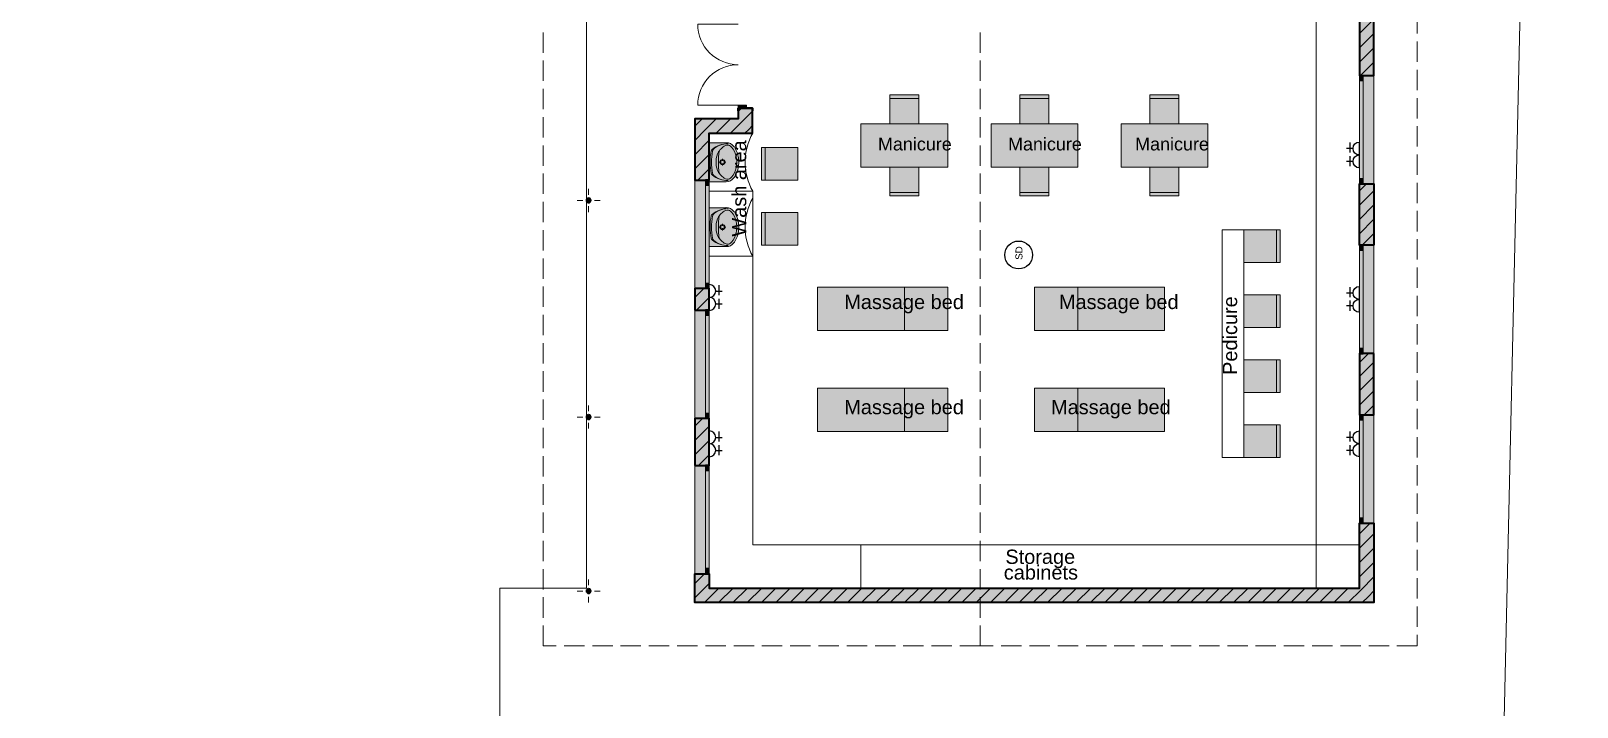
# Model space of a CAD drawing. Header units: millimetres. Extents: x -434067 to 834715, y -524312 to 693139.
# Drawn here: x 222497 to 243894, y 261823 to 271187 of the extents above; entities that cross this region are included whole.
import ezdxf

# ---------------------------------------------------------------- set-up
doc = ezdxf.new("R2010")
doc.units = ezdxf.units.MM
doc.layers.get('0').update_dxf_attribs({"color": 120})
for name, color, linetype in [('Labels', 7, 'Continuous'), ('lights', 1, 'Continuous'), ('PDF_2D Drafting - General', 7, 'Continuous')]:
    doc.layers.add(name, color=color, linetype=linetype)
for name, color, linetype, true_color in [('PDF_Geometry', 7, 'Continuous', 0xff6600), ('PDF_Interior$-$Furniture$', 7, 'Continuous', 0x6a6a6a), ('PDF_Shell - Roof', 7, 'Continuous', 0xbf8080), ('PDF_Structural - Bearing', 7, 'Continuous', 0xffffff)]:
    doc.layers.add(name, color=color, linetype=linetype, true_color=true_color)
doc.styles.add('PDF ArialMT', font='arial.ttf')
doc.styles.get("Standard").update_dxf_attribs({"font": 'arial.ttf'})

# ---------------------------------------------------------------- blocks, each defined once
blk = doc.blocks.new('SCKT')
at = {"layer": 'PDF_Geometry', "color": 1, "lineweight": 25}
for points in [[(-4, -604), (-4, 597)], [(298, 295), (594, 295)], [(446, 570), (446, 110)], [(298, -303), (594, -303)], [(399, -123), (399, -123)], [(446, -59), (446, -525)]]:
    blk.add_lwpolyline(points, dxfattribs=at)
blk.add_lwpolyline([(0, -598, 1), (0, 0, 1), (0, 598)], format="xyb", dxfattribs=at)
blk = doc.blocks.new('SD')
blk.add_circle((-8, 5), 100)
at = {"insert": (-43, 28), "char_height": 50, "attachment_point": 1}
blk.add_mtext_dynamic_manual_height_columns('SD', width=168.26, gutter_width=12.5, heights=[2.5], dxfattribs=at)

msp = doc.modelspace()

# ---------------------------------------------------------------- hatches: boundary and pattern name
at = {"layer": 'PDF_Interior$-$Furniture$', "true_color": 0xffffff, "transparency": 33554559}
for points in [[(232112, 269639), (231884, 269639), (231884, 269099), (232112, 269099), (232128, 269100), (232144, 269102), (232160, 269106), (232175, 269112), (232189, 269119), (232202, 269128), (232215, 269139), (232225, 269151), (232238, 269168), (232249, 269187), (232257, 269206), (232266, 269226), (232272, 269245), (232279, 269266), (232284, 269287), (232288, 269308), (232291, 269330), (232293, 269350), (232294, 269369), (232293, 269388), (232291, 269409), (232288, 269431), (232284, 269452), (232279, 269472), (232274, 269490), (232266, 269513), (232257, 269533), (232249, 269552), (232238, 269571), (232225, 269588), (232215, 269600), (232202, 269611), (232189, 269620), (232175, 269627), (232160, 269633), (232144, 269637), (232128, 269639), (232120, 269639)], [(232112, 268739), (231884, 268739), (231884, 268199), (232112, 268199), (232128, 268200), (232144, 268202), (232160, 268206), (232175, 268212), (232189, 268219), (232202, 268228), (232215, 268239), (232225, 268251), (232238, 268268), (232249, 268287), (232257, 268306), (232266, 268326), (232272, 268345), (232279, 268366), (232284, 268387), (232288, 268408), (232291, 268430), (232293, 268451), (232294, 268469), (232293, 268488), (232291, 268510), (232288, 268531), (232284, 268552), (232279, 268572), (232274, 268590), (232266, 268613), (232257, 268633), (232249, 268652), (232238, 268671), (232225, 268688), (232215, 268700), (232202, 268711), (232189, 268720), (232175, 268727), (232160, 268733), (232144, 268737), (232128, 268739), (232120, 268740)]]:
    msp.add_hatch(color=7, dxfattribs=at).paths.add_polyline_path(points)
at = {"layer": 'PDF_Structural - Bearing', "transparency": 33554559}
for color, points in [(7, [(240883, 270569), (240883, 272119), (240933, 272119), (241083, 272119), (241083, 270569), (240933, 270569)]), (256, [(240883, 269069), (240883, 270569), (240933, 270569), (241083, 270569), (241083, 269069), (240933, 269069)]), (7, [(232399, 270119), (232484, 270119), (232484, 269769), (232284, 269969), (232284, 270119)]), (7, [(231884, 269769), (231884, 269119), (231834, 269119), (231684, 269119), (231684, 269969)]), (256, [(231884, 267620), (231834, 267620), (231684, 267620), (231684, 269119), (231834, 269119), (231884, 269119)]), (7, [(240883, 268219), (240883, 269069), (240933, 269069), (241083, 269069), (241083, 268219), (240933, 268219)]), (256, [(240883, 266720), (240883, 268219), (240933, 268219), (241083, 268219), (241083, 266720), (240933, 266720)]), (7, [(231684, 267320), (231684, 267620), (231834, 267620), (231884, 267620), (231884, 267320), (231834, 267320)]), (256, [(231884, 265820), (231834, 265820), (231684, 265820), (231684, 267320), (231834, 267320), (231884, 267320)]), (7, [(240883, 265870), (240883, 266720), (240933, 266720), (241083, 266720), (241083, 265870), (240933, 265870)]), (7, [(231834, 265820), (231884, 265820), (231884, 265170), (231834, 265170), (231684, 265170), (231684, 265820)]), (256, [(240883, 264370), (240883, 265870), (240933, 265870), (241083, 265870), (241083, 264370), (240933, 264370)]), (256, [(231884, 263670), (231834, 263670), (231684, 263670), (231684, 265170), (231834, 265170), (231884, 265170)]), (7, [(240883, 263470), (240883, 264370), (240933, 264370), (241083, 264370), (241083, 263270)]), (7, [(231834, 263670), (231884, 263670), (231884, 263470), (231684, 263270), (231684, 263670)])]:
    msp.add_hatch(color=color, dxfattribs=at).paths.add_polyline_path(points)
at = {"layer": 'PDF_Structural - Bearing', "true_color": 0xdad1ae, "transparency": 33554559}
for points in [[(230184, 268839), (230193, 268861), (230214, 268869), (230235, 268861), (230244, 268839), (230235, 268818), (230214, 268809), (230193, 268818)], [(230184, 265840), (230193, 265861), (230214, 265870), (230235, 265861), (230244, 265840), (230235, 265818), (230214, 265810), (230193, 265818)], [(230184, 263430), (230193, 263451), (230214, 263460), (230235, 263451), (230244, 263430), (230235, 263409), (230214, 263400), (230193, 263409)]]:
    msp.add_hatch(color=9, dxfattribs=at).paths.add_polyline_path(points)

# ---------------------------------------------------------------- linework, layer by layer
at = {"layer": 'PDF_2D Drafting - General', "color": 8, "lineweight": 15, "true_color": 0x7f7f7f}
for points in [[(142093, 226003), (142712, 308394), (243894, 306536), (242082, 226003)], [(231684, 295866), (230184, 295866), (230184, 263470), (228984, 263470), (228984, 260670)], [(240283, 263470), (240283, 271469)], [(240883, 264070), (232485, 264070), (232485, 268969), (231885, 268969)], [(233984, 264070), (233984, 263470)]]:
    msp.add_lwpolyline(points, dxfattribs=at)
for points in [[(232485, 269769, 0.127365), (232381, 269369, 0.127416), (232485, 268969)], [(232485, 268869, 0.127297), (232381, 268469, 0.127296), (232485, 268069), (231885, 268069)]]:
    msp.add_lwpolyline(points, format="xyb", dxfattribs=at)
msp.add_lwpolyline([(239283, 268431), (239283, 265281), (238983, 265281), (238983, 268431)], close=True, dxfattribs=at)
at = {"layer": 'PDF_Interior$-$Furniture$', "color": 104, "lineweight": 20, "true_color": 0x029e21}
for points in [[(234784, 269901), (234384, 269901), (234384, 270301), (234784, 270301)], [(236583, 269901), (236183, 269901), (236183, 270301), (236583, 270301)], [(238383, 269901), (237983, 269901), (237983, 270301), (238383, 270301)], [(235184, 269301), (235184, 269901), (233984, 269901), (233984, 269301)], [(236983, 269301), (236983, 269901), (235784, 269901), (235784, 269301)], [(238783, 269301), (238783, 269901), (237583, 269901), (237583, 269301)], [(233109, 269570), (233109, 269120), (232609, 269120), (232609, 269570)], [(234384, 269301), (234384, 268901), (234784, 268901), (234784, 269301)], [(236183, 269301), (236183, 268901), (236583, 268901), (236583, 269301)], [(237983, 269301), (237983, 268901), (238383, 268901), (238383, 269301)], [(233109, 268670), (233109, 268220), (232609, 268220), (232609, 268670)], [(239283, 267981), (239783, 267981), (239783, 268431), (239283, 268431)], [(234584, 267038), (234584, 267638), (233384, 267638), (233384, 267038)], [(235184, 267038), (235184, 267638), (234584, 267638), (234584, 267038)], [(236983, 267038), (236983, 267638), (236383, 267638), (236383, 267038)], [(238183, 267038), (238183, 267638), (236983, 267638), (236983, 267038)], [(239283, 267081), (239783, 267081), (239783, 267531), (239283, 267531)], [(239283, 266181), (239783, 266181), (239783, 266631), (239283, 266631)], [(234584, 265638), (234584, 266238), (233384, 266238), (233384, 265638)], [(235184, 265638), (235184, 266238), (234584, 266238), (234584, 265638)], [(236983, 265638), (236983, 266238), (236383, 266238), (236383, 265638)], [(238183, 265638), (238183, 266238), (236983, 266238), (236983, 265638)], [(239283, 265281), (239783, 265281), (239783, 265731), (239283, 265731)]]:
    msp.add_lwpolyline(points, close=True, dxfattribs=at)
for points in [[(234784, 270251), (234384, 270251)], [(236583, 270251), (236183, 270251)], [(238383, 270251), (237983, 270251)], [(232659, 269570), (232659, 269120)], [(234784, 268951), (234384, 268951)], [(236583, 268951), (236183, 268951)], [(238383, 268951), (237983, 268951)], [(232659, 268670), (232659, 268220)], [(239733, 268431), (239733, 267981)], [(239733, 267531), (239733, 267081)], [(239733, 266631), (239733, 266181)], [(239733, 265731), (239733, 265281)]]:
    msp.add_lwpolyline(points, dxfattribs=at)
at = {"layer": 'PDF_Interior$-$Furniture$', "lineweight": 20}
for points in [[(232112, 269639), (231884, 269639), (231884, 269099), (232112, 269099)], [(231884, 269284), (231884, 269454)], [(232067, 269386), (232067, 269415)], [(232022, 269369), (232051, 269369)], [(232067, 269324), (232067, 269353)], [(232084, 269369), (232113, 269369)], [(232112, 268739), (231884, 268739), (231884, 268199), (232112, 268199)], [(231884, 268384), (231884, 268554)], [(232022, 268470), (232051, 268470)], [(232067, 268486), (232067, 268515)], [(232067, 268424), (232067, 268453)], [(232084, 268470), (232113, 268470)]]:
    msp.add_lwpolyline(points, dxfattribs=at)
for points in [[(231895, 269364, 0.056132), (231912, 269215, 0.16922), (231927, 269190, 0.172951), (232144, 269113, -0.182894), (231942, 269190, -0.180587), (231927, 269217, -0.033285), (231916, 269369, -0.032539), (231927, 269521, -0.174732), (231942, 269549, -0.182665), (232142, 269625, 0.17315), (231927, 269548, 0.166739), (231911, 269524, 0.054767), (231895, 269375)], [(232118, 269099, 0.226734), (232225, 269151, 0.049542), (232249, 269187, 0.097024), (232293, 269350, 0.01868), (232294, 269369, 0.018512), (232293, 269388, 0.097032), (232249, 269552, 0.049742), (232225, 269588, 0.227504), (232118, 269639)], [(232126, 269606, 0.157115), (232013, 269513, 0.136423), (231978, 269389, 0.01821), (231979, 269369, 0.018356), (231978, 269350, 0.13691), (232013, 269226, 0.157077), (232126, 269133)], [(232021, 269521, 0.039003), (232010, 269369, 0.038262), (232021, 269218)], [(232132, 269132, 0.217886), (232193, 269160, 0.129362), (232255, 269295, 0.060229), (232264, 269369, 0.060106), (232255, 269444, 0.129373), (232193, 269578, 0.2181), (232132, 269606)], [(231895, 268464, 0.055985), (231912, 268315, 0.169997), (231927, 268290, 0.172926), (232144, 268213, -0.182442), (231942, 268290, -0.177996), (231927, 268317, -0.033284), (231916, 268469, -0.032506), (231927, 268621, -0.177261), (231942, 268649, -0.183131), (232142, 268726, 0.173149), (231927, 268649, 0.163846), (231911, 268624, 0.054737), (231895, 268475)], [(232126, 268706, 0.15699), (232013, 268613, 0.136824), (231978, 268489, 0.018206), (231979, 268469, 0.018218), (231978, 268450, 0.136825), (232013, 268326, 0.15699), (232126, 268233)], [(232021, 268621, 0.039064), (232010, 268469, 0.038243), (232021, 268318)], [(232118, 268199, 0.227505), (232225, 268251, 0.049698), (232249, 268287, 0.097118), (232293, 268451, 0.018667), (232294, 268469, 0.018669), (232293, 268488, 0.097118), (232249, 268652, 0.049696), (232225, 268688, 0.227504), (232118, 268740)], [(232132, 268232, 0.2181), (232193, 268260, 0.129571), (232255, 268395, 0.06042), (232264, 268469, 0.060422), (232255, 268544, 0.129247), (232193, 268678, 0.2181), (232132, 268706)]]:
    msp.add_lwpolyline(points, format="xyb", dxfattribs=at)
for centre, radius in [((232067, 269370), 35), ((232067, 269369), 25.1), ((232067, 268470), 34.8), ((232067, 268469), 25.2)]:
    msp.add_circle(centre, radius, dxfattribs=at)
for points in [[(232112, 269639), (232114, 269639), (232116, 269639), (232118, 269639)], [(232142, 269625), (232144, 269625), (232146, 269625), (232147, 269625)], [(232144, 269625), (232145, 269625), (232146, 269625), (232147, 269625)], [(232126, 269606), (232128, 269606), (232130, 269606), (232132, 269606)], [(231895, 269369), (231895, 269371), (231895, 269373), (231895, 269375)], [(231895, 269364), (231895, 269366), (231895, 269368), (231895, 269369)], [(232118, 269099), (232116, 269099), (232114, 269099), (232112, 269099)], [(232132, 269132), (232130, 269132), (232128, 269132), (232126, 269133)], [(232148, 269113), (232146, 269113), (232144, 269113), (232142, 269113)], [(232148, 269113), (232146, 269113), (232145, 269113), (232144, 269113)], [(232112, 268739), (232114, 268740), (232116, 268740), (232118, 268740)], [(232126, 268706), (232128, 268706), (232130, 268706), (232132, 268706)], [(232142, 268726), (232144, 268726), (232146, 268726), (232147, 268726)], [(232144, 268726), (232145, 268726), (232146, 268726), (232147, 268726)], [(231895, 268469), (231895, 268471), (231895, 268473), (231895, 268475)], [(231895, 268464), (231895, 268466), (231895, 268468), (231895, 268469)], [(232118, 268199), (232116, 268199), (232114, 268199), (232112, 268199)], [(232132, 268232), (232130, 268232), (232128, 268232), (232126, 268233)], [(232148, 268213), (232146, 268213), (232144, 268213), (232142, 268213)], [(232148, 268213), (232146, 268213), (232145, 268213), (232144, 268213)]]:
    msp.add_open_spline(points, degree=3, dxfattribs=at)
at = {"layer": 'PDF_Interior$-$Furniture$', "color": 7, "lineweight": 0, "true_color": 0xffffff, "transparency": 33554559}
for points in [[(234784, 269901), (234384, 269901), (234784, 270301), (234384, 270301)], [(236583, 269901), (236183, 269901), (236583, 270301), (236183, 270301)], [(238383, 269901), (237983, 269901), (238383, 270301), (237983, 270301)], [(233984, 269301), (235184, 269301), (233984, 269901), (235184, 269901)], [(235783, 269301), (236983, 269301), (235783, 269901), (236983, 269901)], [(237583, 269301), (238783, 269301), (237583, 269901), (238783, 269901)], [(233109, 269570), (233109, 269120), (232609, 269570), (232609, 269120)], [(234784, 269301), (234384, 269301), (234784, 268901), (234384, 268901)], [(236583, 269301), (236183, 269301), (236583, 268901), (236183, 268901)], [(238383, 269301), (237983, 269301), (238383, 268901), (237983, 268901)], [(233109, 268670), (233109, 268220), (232609, 268670), (232609, 268220)], [(239283, 268431), (239283, 267981), (239783, 268431), (239783, 267981)], [(233384, 267038), (234584, 267038), (233384, 267638), (234584, 267638)], [(234584, 267038), (235184, 267038), (234584, 267638), (235184, 267638)], [(236383, 267038), (236983, 267038), (236383, 267638), (236983, 267638)], [(236983, 267038), (238183, 267038), (236983, 267638), (238183, 267638)], [(239283, 267531), (239283, 267081), (239783, 267531), (239783, 267081)], [(239283, 266631), (239283, 266181), (239783, 266631), (239783, 266181)], [(233384, 265638), (234584, 265638), (233384, 266238), (234584, 266238)], [(234584, 265638), (235184, 265638), (234584, 266238), (235184, 266238)], [(236383, 265638), (236983, 265638), (236383, 266238), (236983, 266238)], [(236983, 265638), (238183, 265638), (236983, 266238), (238183, 266238)], [(239283, 265731), (239283, 265281), (239783, 265731), (239783, 265281)]]:
    msp.add_solid(points, dxfattribs=at)
at = {"layer": 'PDF_Shell - Roof', "lineweight": 13}
for points in [[(241683, 271431), (241683, 271149)], [(229584, 270885), (229584, 271167)], [(235634, 270885), (235634, 271167)], [(241683, 271040), (241683, 270757)], [(229584, 270494), (229584, 270776)], [(235634, 270494), (235634, 270776)], [(241683, 270648), (241683, 270366)], [(229584, 270102), (229584, 270385)], [(235634, 270102), (235634, 270385)], [(241683, 270257), (241683, 269975)], [(229584, 269711), (229584, 269993)], [(235634, 269711), (235634, 269993)], [(241683, 269866), (241683, 269584)], [(229584, 269320), (229584, 269602)], [(235634, 269320), (235634, 269602)], [(241683, 269475), (241683, 269193)], [(229584, 268929), (229584, 269211)], [(235634, 268929), (235634, 269211)], [(241683, 269084), (241683, 268802)], [(229584, 268538), (229584, 268820)], [(235634, 268538), (235634, 268820)], [(241683, 268693), (241683, 268410)], [(229584, 268147), (229584, 268429)], [(235634, 268147), (235634, 268429)], [(241683, 268301), (241683, 268019)], [(229584, 267755), (229584, 268037)], [(235634, 267755), (235634, 268037)], [(241683, 267910), (241683, 267628)], [(229584, 267364), (229584, 267646)], [(235634, 267364), (235634, 267646)], [(241683, 267519), (241683, 267237)], [(229584, 266973), (229584, 267255)], [(235634, 266973), (235634, 267255)], [(241683, 267128), (241683, 266846)], [(229584, 266582), (229584, 266864)], [(235634, 266582), (235634, 266864)], [(241683, 266737), (241683, 266454)], [(229584, 266191), (229584, 266473)], [(235634, 266191), (235634, 266473)], [(241683, 266346), (241683, 266063)], [(229584, 265799), (229584, 266082)], [(235634, 265799), (235634, 266082)], [(241683, 265954), (241683, 265672)], [(229584, 265408), (229584, 265690)], [(235634, 265408), (235634, 265690)], [(241683, 265563), (241683, 265281)], [(229584, 265017), (229584, 265299)], [(235634, 265017), (235634, 265299)], [(241683, 265172), (241683, 264890)], [(229584, 264626), (229584, 264908)], [(235634, 264626), (235634, 264908)], [(241683, 264781), (241683, 264499)], [(229584, 264235), (229584, 264517)], [(235634, 264235), (235634, 264517)], [(241683, 264390), (241683, 264107)], [(229584, 263844), (229584, 264126)], [(235634, 263844), (235634, 264126)], [(241683, 263999), (241683, 263716)], [(229584, 263452), (229584, 263735)], [(235634, 263452), (235634, 263735)], [(241683, 263607), (241683, 263325)], [(229584, 263061), (229584, 263343)], [(235634, 263061), (235634, 263343)], [(241683, 263216), (241683, 262934)], [(229766, 262670), (229584, 262670), (229584, 262952)], [(235351, 262670), (235634, 262670), (235634, 262952)], [(241683, 262825), (241683, 262670), (241401, 262670)], [(230157, 262670), (229875, 262670)], [(230548, 262670), (230266, 262670)], [(230939, 262670), (230657, 262670)], [(231331, 262670), (231049, 262670)], [(231722, 262670), (231440, 262670)], [(232113, 262670), (231831, 262670)], [(232504, 262670), (232222, 262670)], [(232895, 262670), (232613, 262670)], [(233287, 262670), (233004, 262670)], [(233678, 262670), (233396, 262670)], [(234069, 262670), (233787, 262670)], [(234460, 262670), (234178, 262670)], [(234851, 262670), (234569, 262670)], [(235242, 262670), (234960, 262670)], [(235815, 262670), (235634, 262670)], [(236207, 262670), (235924, 262670)], [(236598, 262670), (236316, 262670)], [(236989, 262670), (236707, 262670)], [(237380, 262670), (237098, 262670)], [(237771, 262670), (237489, 262670)], [(238162, 262670), (237880, 262670)], [(238554, 262670), (238271, 262670)], [(238945, 262670), (238663, 262670)], [(239336, 262670), (239054, 262670)], [(239727, 262670), (239445, 262670)], [(240118, 262670), (239836, 262670)], [(240509, 262670), (240227, 262670)], [(240901, 262670), (240619, 262670)], [(241292, 262670), (241010, 262670)]]:
    msp.add_lwpolyline(points, dxfattribs=at)
at = {"layer": 'PDF_Structural - Bearing', "color": 7, "lineweight": 35}
for points in [[(241083, 272119), (240933, 272119), (240883, 272119), (240883, 271669), (240040, 271669), (240040, 271619), (240040, 271469), (240883, 271469), (240883, 270569), (240933, 270569), (241083, 270569)], [(241083, 268219), (240933, 268219), (240883, 268219), (240883, 269069), (240933, 269069), (241083, 269069)], [(231684, 267320), (231834, 267320), (231884, 267320), (231884, 267620), (231834, 267620), (231684, 267620)], [(241083, 266720), (240933, 266720), (240883, 266720), (240883, 265870), (240933, 265870), (241083, 265870)], [(231684, 265170), (231834, 265170), (231884, 265170), (231884, 265820), (231834, 265820), (231684, 265820)], [(231834, 263670), (231884, 263670), (231884, 263470), (240883, 263470), (240883, 264370), (240933, 264370), (241083, 264370), (241083, 263270), (231684, 263270), (231684, 263670)]]:
    msp.add_lwpolyline(points, close=True, dxfattribs=at)
at = {"layer": 'PDF_Structural - Bearing', "lineweight": 0}
for points in [[(241083, 271350), (240883, 271150)], [(241083, 271152), (240883, 270952)], [(241083, 270954), (240883, 270754)], [(241083, 270756), (240897, 270569)], [(232484, 270075), (232331, 269922), (232178, 269769)], [(232330, 270119), (232284, 270073)], [(231784, 269969), (231734, 269919), (231684, 269869)], [(231982, 269969), (231833, 269820)], [(232180, 269969), (231980, 269769)], [(232484, 269877), (232430, 269823), (232376, 269769)], [(231833, 269820), (231684, 269671)], [(231884, 269673), (231684, 269473)], [(231884, 269475), (231684, 269275)], [(231884, 269277), (231726, 269119)], [(240980, 269069), (240883, 268972)], [(241083, 268974), (240883, 268774)], [(241083, 268776), (240883, 268576)], [(241083, 268578), (240883, 268378)], [(241083, 268380), (240922, 268219)], [(231810, 267620), (231684, 267494)], [(231884, 267496), (231708, 267320)], [(241006, 266720), (240883, 266596)], [(241083, 266599), (240883, 266399)], [(241083, 266401), (240883, 266201)], [(241083, 266203), (240883, 266003)], [(241083, 266005), (240948, 265870)], [(231792, 265820), (231684, 265712)], [(231884, 265714), (231684, 265514)], [(231884, 265516), (231684, 265316)], [(231884, 265318), (231736, 265170)], [(241032, 264370), (240883, 264221)], [(241083, 264223), (240883, 264023)], [(241083, 264025), (240883, 263825)], [(231820, 263670), (231684, 263534)], [(241083, 263629), (240904, 263449), (240724, 263270)], [(241083, 263827), (240883, 263627)], [(231884, 263536), (231684, 263336)], [(232016, 263470), (231816, 263270)], [(232214, 263470), (232014, 263270)], [(232412, 263470), (232212, 263270)], [(232610, 263470), (232410, 263270)], [(232807, 263470), (232607, 263270)], [(233005, 263470), (232805, 263270)], [(233203, 263470), (233003, 263270)], [(233401, 263470), (233201, 263270)], [(233599, 263470), (233399, 263270)], [(233797, 263470), (233597, 263270)], [(233995, 263470), (233795, 263270)], [(234193, 263470), (233993, 263270)], [(234391, 263470), (234191, 263270)], [(234589, 263470), (234389, 263270)], [(234787, 263470), (234587, 263270)], [(234985, 263470), (234785, 263270)], [(235183, 263470), (234983, 263270)], [(235381, 263470), (235181, 263270)], [(235579, 263470), (235379, 263270)], [(235777, 263470), (235577, 263270)], [(235975, 263470), (235775, 263270)], [(236173, 263470), (235973, 263270)], [(236371, 263470), (236171, 263270)], [(236569, 263470), (236369, 263270)], [(236767, 263470), (236567, 263270)], [(236965, 263470), (236765, 263270)], [(237163, 263470), (236963, 263270)], [(237361, 263470), (237161, 263270)], [(237559, 263470), (237359, 263270)], [(237757, 263470), (237557, 263270)], [(237955, 263470), (237755, 263270)], [(238153, 263470), (237953, 263270)], [(238351, 263470), (238151, 263270)], [(238548, 263470), (238348, 263270)], [(238746, 263470), (238546, 263270)], [(238944, 263470), (238745, 263270)], [(239143, 263470), (238943, 263270)], [(239340, 263470), (239140, 263270)], [(239538, 263470), (239338, 263270)], [(239736, 263470), (239536, 263270)], [(239934, 263470), (239734, 263270)], [(240132, 263470), (239932, 263270)], [(240330, 263470), (240130, 263270)], [(240528, 263470), (240328, 263270)], [(240726, 263470), (240526, 263270)], [(241083, 263431), (241003, 263350), (240922, 263270)]]:
    msp.add_lwpolyline(points, dxfattribs=at)
at = {"layer": 'PDF_Structural - Bearing', "color": 30, "lineweight": 18, "true_color": 0xff6600}
msp.add_lwpolyline([(232284, 271279), (231724, 271279, 0.414221), (232284, 270719, 0.41428), (231724, 270159), (232284, 270159)], format="xyb", dxfattribs=at)
for points in [[(240883, 270569), (240883, 269069)], [(240883, 270494), (240883, 269144)], [(240933, 269144), (240933, 270494)], [(241083, 270569), (241083, 269069)], [(231684, 269119), (231684, 267620)], [(231834, 267694), (231834, 269044)], [(231884, 269119), (231884, 267620)], [(231884, 269044), (231884, 267694)], [(240883, 268219), (240883, 266720)], [(240883, 268144), (240883, 266795)], [(240933, 266795), (240933, 268144)], [(241083, 268219), (241083, 266720)], [(231684, 267320), (231684, 265820)], [(231884, 267320), (231884, 265820)], [(231834, 265895), (231834, 267245)], [(231884, 267245), (231884, 265895)], [(240883, 265870), (240883, 264370)], [(240883, 265795), (240883, 264445)], [(240933, 264445), (240933, 265795)], [(241083, 265870), (241083, 264370)], [(231684, 265170), (231684, 263670)], [(231884, 265170), (231884, 263670)], [(231834, 263745), (231834, 265095)], [(231884, 265095), (231884, 263745)]]:
    msp.add_lwpolyline(points, dxfattribs=at)
at = {"layer": 'PDF_Structural - Bearing', "color": 30, "lineweight": 20, "true_color": 0xff6600}
for points in [[(240883, 270569), (240883, 270494), (240933, 270494), (240933, 270569)], [(231884, 269119), (231884, 269044), (231834, 269044), (231834, 269119)], [(240933, 269069), (240933, 269144), (240883, 269144), (240883, 269069)], [(240883, 268219), (240883, 268144), (240933, 268144), (240933, 268219)], [(231834, 267620), (231834, 267694), (231884, 267694), (231884, 267620)], [(231884, 267320), (231884, 267245), (231834, 267245), (231834, 267320)], [(240933, 266720), (240933, 266795), (240883, 266795), (240883, 266720)], [(231834, 265820), (231834, 265895), (231884, 265895), (231884, 265820)], [(240883, 265870), (240883, 265795), (240933, 265795), (240933, 265870)], [(231884, 265170), (231884, 265095), (231834, 265095), (231834, 265170)], [(240933, 264370), (240933, 264445), (240883, 264445), (240883, 264370)], [(231834, 263670), (231834, 263745), (231884, 263745), (231884, 263670)]]:
    msp.add_lwpolyline(points, dxfattribs=at)
at = {"layer": 'PDF_Structural - Bearing', "color": 7, "lineweight": 35}
for points in [[(240883, 270569), (240933, 270569)], [(232284, 270119), (232399, 270119), (232284, 270119), (232284, 270082), (232284, 270119), (232284, 269969), (231684, 269969), (231684, 269119), (231834, 269119), (231884, 269119), (231884, 269769), (232484, 269769), (232484, 270119), (232399, 270119), (232484, 270119), (232484, 270082), (232484, 270119)], [(231884, 269119), (231834, 269119)], [(240883, 269069), (240933, 269069)], [(240883, 268219), (240933, 268219)], [(231884, 267620), (231834, 267620)], [(231884, 267320), (231834, 267320)], [(240883, 266720), (240933, 266720)], [(231884, 265820), (231834, 265820)], [(240883, 265870), (240933, 265870)], [(231884, 265170), (231834, 265170)], [(240883, 264370), (240933, 264370)], [(231884, 263670), (231834, 263670)]]:
    msp.add_lwpolyline(points, dxfattribs=at)
at = {"layer": 'PDF_Structural - Bearing', "color": 30, "lineweight": 20, "true_color": 0xff6600}
msp.add_lwpolyline([(232399, 270119), (232399, 270159), (232284, 270159), (232284, 270119)], close=True, dxfattribs=at)
at = {"layer": 'PDF_Structural - Bearing', "color": 1, "lineweight": 0}
for points in [[(230214, 268919), (230214, 268999)], [(230134, 268839), (230054, 268839)], [(230214, 268839), (230214, 268839)], [(230214, 268759), (230214, 268679)], [(230294, 268839), (230374, 268839)], [(230214, 265920), (230214, 266000)], [(230134, 265840), (230054, 265840)], [(230214, 265840), (230214, 265840)], [(230214, 265760), (230214, 265680)], [(230294, 265840), (230374, 265840)], [(230134, 263430), (230054, 263430)], [(230214, 263510), (230214, 263590)], [(230214, 263430), (230214, 263430)], [(230294, 263430), (230374, 263430)], [(230214, 263350), (230214, 263270)]]:
    msp.add_lwpolyline(points, dxfattribs=at)
at = {"layer": 'PDF_Structural - Bearing', "color": 14, "lineweight": 35, "true_color": 0xa80f02}
for points in [[(230214, 268869, 0.412274), (230184, 268839, 0.412301), (230214, 268809, 0.412353), (230244, 268839, 0.412326)], [(230214, 265870, 0.412274), (230184, 265840, 0.412301), (230214, 265810, 0.412353), (230244, 265840, 0.412326)], [(230214, 263460, 0.4123), (230184, 263430, 0.412272), (230214, 263400, 0.412324), (230244, 263430, 0.412352)]]:
    msp.add_lwpolyline(points, format="xyb", close=True, dxfattribs=at)
at = {"layer": 'PDF_Structural - Bearing', "lineweight": 0, "transparency": 33554559}
for points in [[(240883, 270569), (240883, 270494), (240933, 270569), (240933, 270494)], [(240883, 270494), (240883, 269144), (240933, 270494), (240933, 269144)], [(232399, 270119), (232399, 270159), (232284, 270119), (232284, 270159)], [(231884, 269119), (231834, 269119), (231884, 269044), (231834, 269044)], [(231884, 269044), (231834, 269044), (231884, 267694), (231834, 267694)], [(240933, 269069), (240933, 269144), (240883, 269069), (240883, 269144)], [(240883, 268219), (240883, 268144), (240933, 268219), (240933, 268144)], [(240883, 268144), (240883, 266795), (240933, 268144), (240933, 266795)], [(231834, 267620), (231884, 267620), (231834, 267694), (231884, 267694)], [(231884, 267320), (231834, 267320), (231884, 267245), (231834, 267245)], [(231884, 267245), (231834, 267245), (231884, 265895), (231834, 265895)], [(240933, 266720), (240933, 266795), (240883, 266720), (240883, 266795)], [(231834, 265820), (231884, 265820), (231834, 265895), (231884, 265895)], [(240883, 265870), (240883, 265795), (240933, 265870), (240933, 265795)], [(240883, 265795), (240883, 264445), (240933, 265795), (240933, 264445)], [(231884, 265170), (231834, 265170), (231884, 265095), (231834, 265095)], [(231884, 265095), (231834, 265095), (231884, 263745), (231834, 263745)], [(240933, 264370), (240933, 264445), (240883, 264370), (240883, 264445)], [(231834, 263670), (231884, 263670), (231834, 263745), (231884, 263745)]]:
    msp.add_solid(points, dxfattribs=at)
at = {"layer": 'PDF_Structural - Bearing', "color": 7, "lineweight": 0, "transparency": 33554559}
for points in [[(231884, 269769), (231684, 269969), (232484, 269769), (232284, 269969)], [(231684, 263270), (231884, 263470), (241083, 263270), (240883, 263470)]]:
    msp.add_solid(points, dxfattribs=at)

# ---------------------------------------------------------------- block references
at = {"color": 4, "xscale": 1.926189996179171, "yscale": 1.926189996179171, "zscale": 1.926189996179171, "rotation": 90}
msp.add_blockref('SD', (236176, 268100), dxfattribs=at)
at = {"layer": 'lights', "yscale": 0.2994753918806968, "zscale": 0.2994753918806968}
for p, xscale in [((240883, 269469), -0.2994753918806968), ((231884, 267496), 0.2994753918806968), ((240883, 267469), -0.2994753918806968), ((231884, 265469), 0.2994753918806968), ((240883, 265469), -0.2994753918806968)]:
    msp.add_blockref('SCKT', p, dxfattribs=dict(at, xscale=xscale))

# ---------------------------------------------------------------- texts
at = {"layer": 'Labels', "color": 7, "char_height": 197.5, "attachment_point": 4, "rotation": 90, "style": 'PDF ArialMT'}
for s, insert in [('Wash area', (232299, 268338)), ('Pedicure', (239092, 266423))]:
    msp.add_mtext(s, dxfattribs=dict(at, insert=insert))
at = {"layer": 'Labels', "color": 7, "attachment_point": 4, "style": 'PDF ArialMT'}
for s, insert, char_height in [('Manicure', (234219, 269619), 177.7), ('Manicure', (236019, 269619), 177.7), ('Manicure', (237778, 269619), 177.7), ('Massage bed', (233752, 267404), 197.46), ('Massage bed', (236723, 267404), 197.46), ('Massage bed', (233752, 265948), 197.46), ('Massage bed', (236614, 265948), 197.46), ('Storage', (235982, 263875), 197.5), ('cabinets', (235960, 263687), 197.5)]:
    msp.add_mtext(s, dxfattribs=dict(at, insert=insert, char_height=char_height))

doc.saveas('drawing.dxf')
